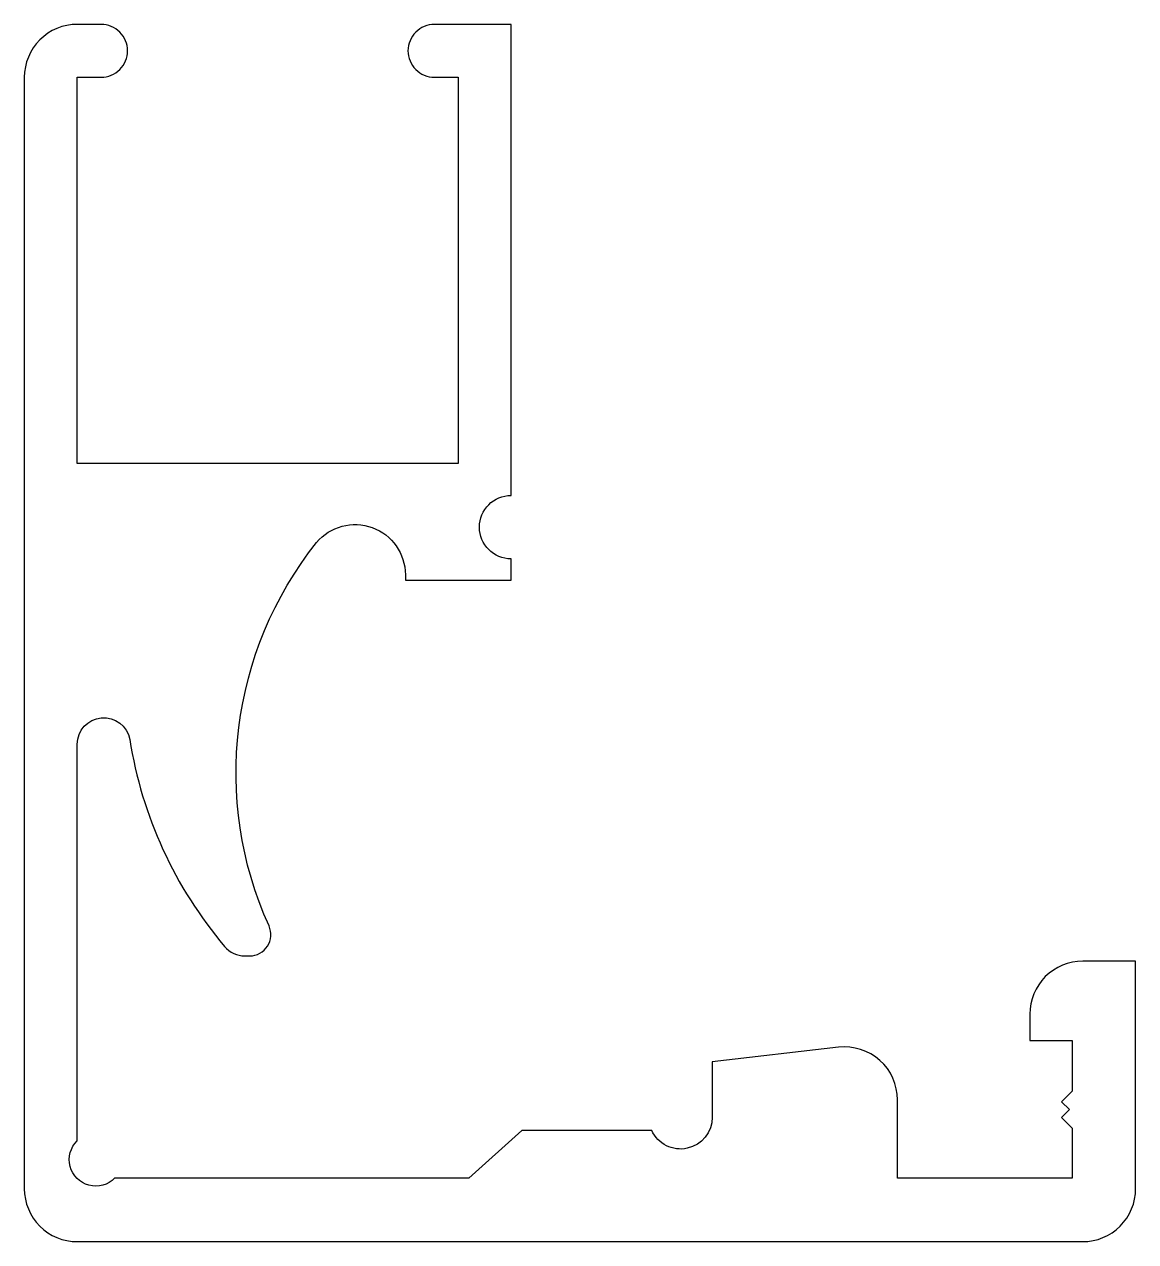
# Model space of a CAD drawing. Extents: x 863.7 to 884.7, y -11.9 to 11.1.
import ezdxf

# ---------------------------------------------------------------- set-up
doc = ezdxf.new("R2010")
doc.units = 0
doc.header["$LTSCALE"] = 15
doc.layers.get('0').update_dxf_attribs({"linetype": 'CONTINUOUS'})

msp = doc.modelspace()

# ---------------------------------------------------------------- linework, layer by layer
at = {"color": 0, "ltscale": 0.05}
msp.add_lwpolyline([(867.854, -6.509), (867.946, -6.509, 0.544998), (868.311, -5.944, -0.281392), (869.209, 1.301, -0.700361), (870.887, 0.691), (870.887, 0.591), (872.887, 0.591), (872.887, 0.991, -1), (872.887, 2.191), (872.887, 11.091), (871.437, 11.091, 0.414214), (870.937, 10.591), (870.937, 10.591, 0.414214), (871.437, 10.091), (871.887, 10.091), (871.887, 2.791), (864.687, 2.791), (864.687, 10.091), (865.137, 10.091, 0.414214), (865.637, 10.591, 0.414214), (865.137, 11.091), (864.687, 11.091, 0.414214), (863.687, 10.091), (863.687, -10.909, 0.414214), (864.687, -11.909), (883.687, -11.909, 0.414214), (884.687, -10.909), (884.687, -6.609), (883.687, -6.609, 0.414214), (882.687, -7.609), (882.687, -8.109), (883.487, -8.109), (883.487, -9.065), (883.287, -9.265), (883.437, -9.415), (883.287, -9.565), (883.487, -9.765), (883.487, -10.709), (880.187, -10.709), (880.187, -9.23, 0.447949), (879.074, -8.236), (876.687, -8.509), (876.687, -9.559, -0.805284), (875.542, -9.809), (873.087, -9.809), (872.087, -10.709), (865.394, -10.709, -1.010051), (864.687, -10.002), (864.687, -2.509, -0.913613), (865.679, -2.419, 0.137024), (867.472, -6.332, 0.22066), (867.854, -6.509), (867.946, -6.509)], format="xyb", dxfattribs=at)

doc.saveas('drawing.dxf')
